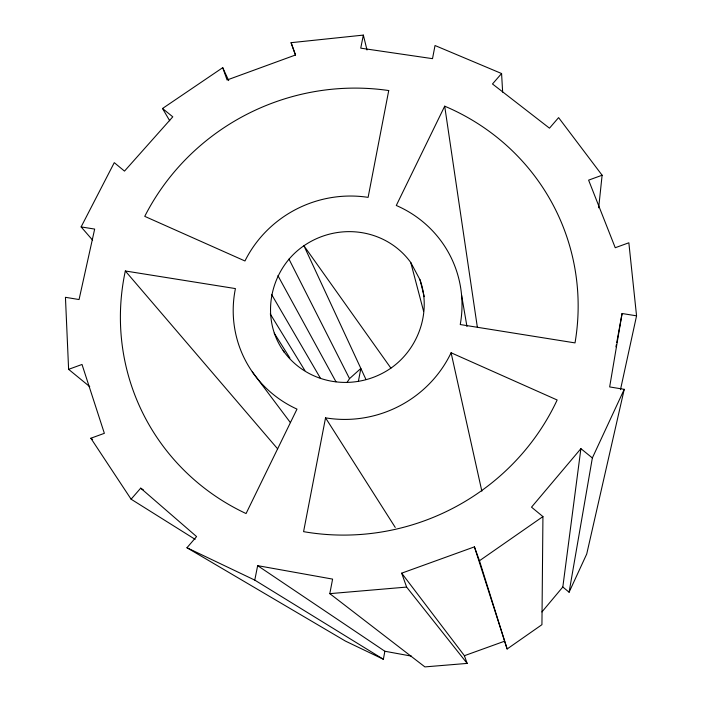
<?xml version="1.0" encoding="UTF-8"?>
<svg xmlns="http://www.w3.org/2000/svg" width="702" height="702" viewBox="0 0 702 702"><rect width="100%" height="100%" fill="white"/><g stroke="black" fill="none" stroke-linecap="round" stroke-linejoin="round"><path stroke-width="1.05" d="M580.905 448.648L562.82 586.995L569.094 592.225L592.356 457.95L580.905 448.648L531.519 507.16L542.936 516.584L541.935 624.675L507.134 648.99L474.42 546.867L401.684 573.165L406.616 587.083L467.163 663.408L424.903 666.9L329.808 593.646L332.599 579.106L257.652 565.654L254.773 580.115L383.371 659.266L384.863 651.245L257.652 565.654M284.301 352.386L283.134 350.544C259.608 316.856 270.419 268.524 303.922 245.753A77.632 74.965 -23.3 0 1 410.749 262.487L419.98 279.738L424.262 296.656M598.666 207.818L602.114 175.228L558.599 117.62L549.482 128.176L492.488 83.977L501.579 73.526L435.029 45.525L432.511 58.661L360.74 48.157L363.346 35.1L291.076 42.682L295.419 55.089M620.48 389.671L636.556 315.83L622.077 313.513L609.661 386.925L624.236 389.329L586.732 553.992L569.094 592.225M615.952 346.849L616.347 344.7M616.742 342.55L622.077 313.513M358.397 381.3L360.846 368.453L349.526 378.641L347.148 382.274M325.544 417.839L303.58 531.651A230.089 222.244 -23.3 0 0 557.151 399.991L451.096 352.773A115.014 111.074 -23.3 0 1 325.544 417.839L395.244 527.413M592.356 457.95L624.236 389.329M444.699 106.177L396.288 205.475A115.014 111.074 -23.3 0 1 460.24 324.543L575.017 342.901A230.089 222.244 -23.3 0 0 444.699 106.177L477.316 326.983M92.603 240.137L81.116 226.913L114.268 162.653L124.5 171.104L172.789 116.83L162.531 108.485L222.727 67.673L228.694 80.59M541.926 611.933L562.82 586.995M383.371 659.266L345.507 641.128L186.96 547.744L196.586 536.591L140.698 488.162L131.099 499.192L195.13 539.355M283.134 350.544A77.632 74.965 -23.3 0 0 390.909 368.146C418.55 348.868 431.598 311.706 419.98 279.738M507.134 648.99L479.475 560.749L542.936 516.584M81.116 226.913L94.665 229.08L79.063 299.543L65.444 297.306L68.612 369.34L82.011 364.461L104.361 433.327L90.848 438.232L131.099 499.192M602.114 175.228L588.609 180.142L615.242 247.727L628.852 242.787L636.556 315.83M401.684 573.165L464.408 655.703L504.334 641.295M329.808 593.646L406.616 587.083M125.325 270.981L235.424 288.583A115.014 111.074 -23.3 0 0 296.99 409.117L246.069 513.557A230.089 222.244 -23.3 0 1 125.325 270.981L277.65 448.876M384.863 651.245L411.469 656.124M186.96 547.744L254.773 580.115M140.698 488.162L143.427 489.996M90.848 438.232L92.638 439.496M68.612 369.34L89.742 386.653M252.281 371.841L290.409 422.63M390.909 368.146L303.922 245.753L365.891 379.317M274.201 333.117L289.882 358.002M270.252 313.952L304.896 370.577M162.531 108.485L169.708 120.77M271.534 294.366L320.481 378.317M277.922 275.658L335.968 381.774M288.97 259.091L349.526 378.641M291.076 42.682L295.551 54.975L227.088 79.993L222.727 67.673M474.42 546.867L479.475 560.749M464.408 655.703L467.163 663.408M410.749 262.487L423.534 311.039M363.346 35.1L367.006 50M451.096 352.773L481.853 491.181M461.591 295.235L466.962 326.518M501.579 73.526L502.65 92.137M388.732 90.549L368.111 197.367A115.014 111.074 -23.3 0 0 244.954 260.977L144.744 216.356A230.089 222.244 -23.3 0 1 388.732 90.549"/></g></svg>
